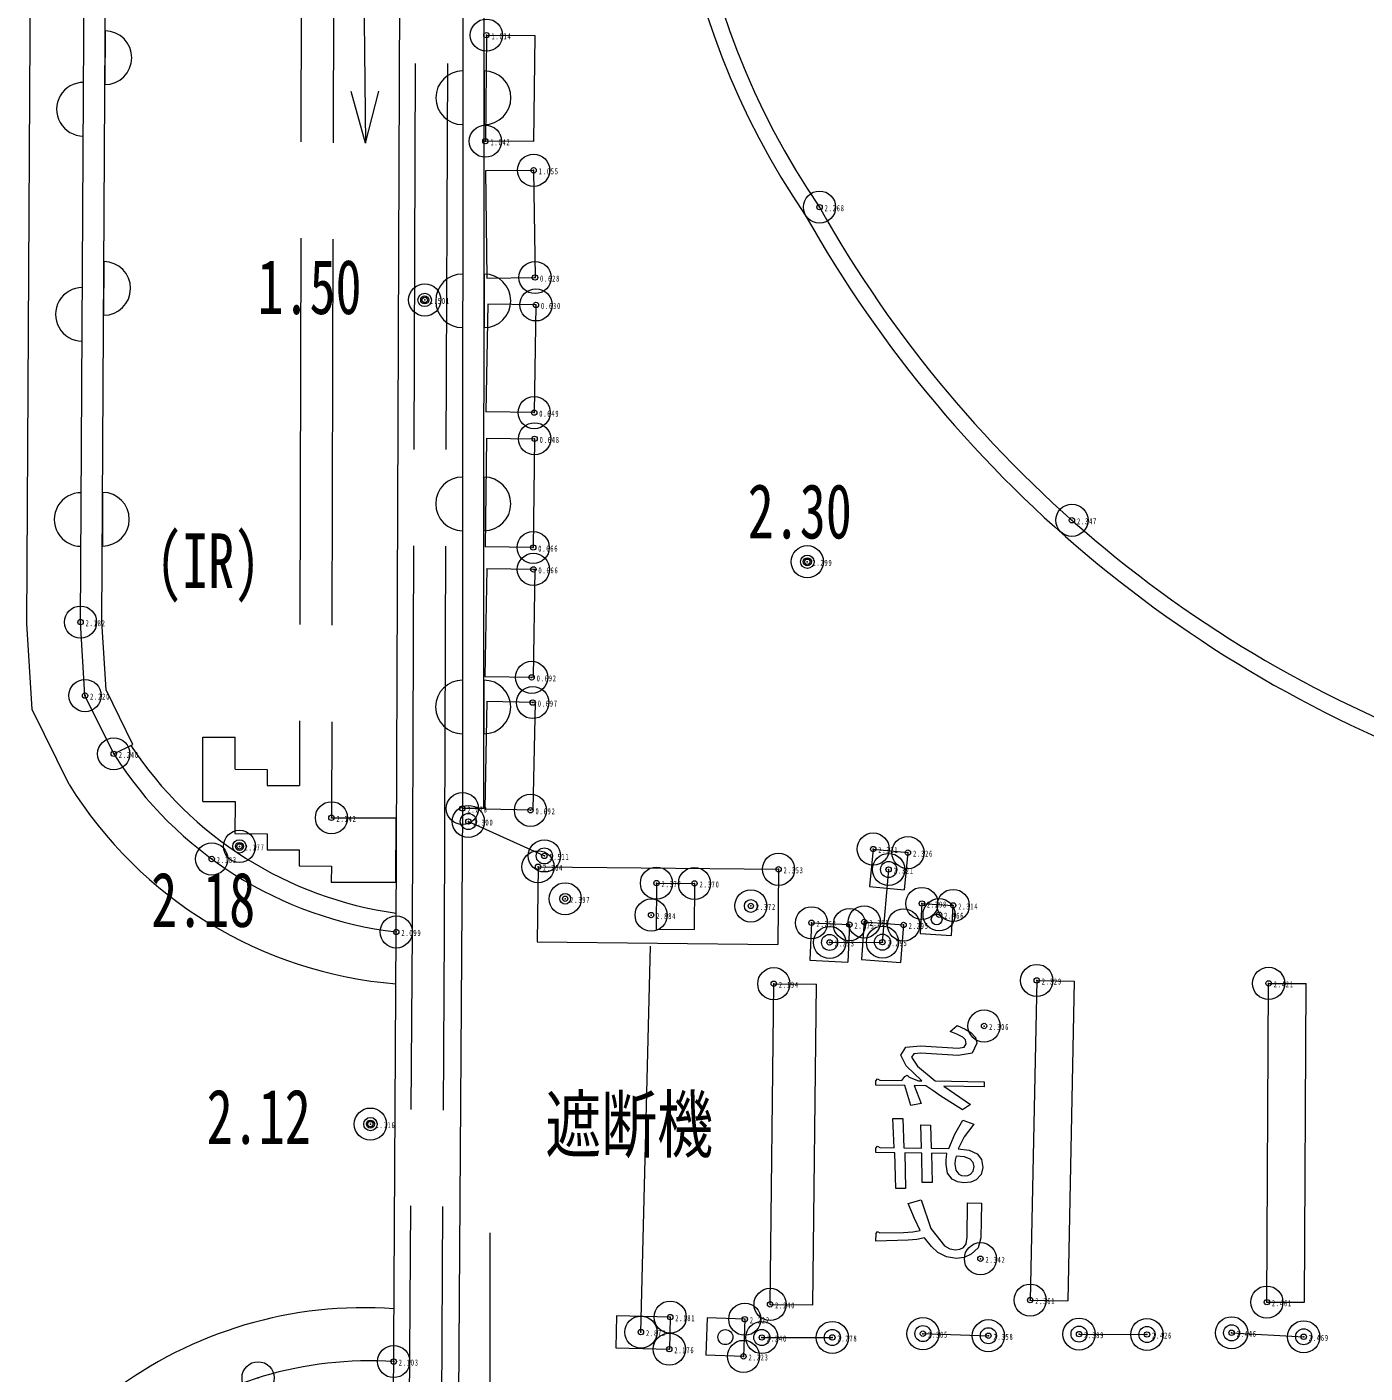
# Model space of a CAD drawing. Units: millimetres, scale not verified. Extents: x -252300 to 252300, y -178200 to 178200.
# Drawn here: x -186451 to -173971, y 74264 to 86817 of the extents above; entities that cross this region are included whole.
import ezdxf
from ezdxf.enums import TextEntityAlignment as Align

# ---------------------------------------------------------------- set-up
doc = ezdxf.new("R2010")
doc.units = ezdxf.units.MM
doc.header["$LTSCALE"] = 600
doc.header["$PDMODE"] = 32
doc.header["$PDSIZE"] = 300
doc.linetypes.add('DASHED', pattern=[7.5, 6, -1.5])
for name, color, linetype, lineweight in [('0-1_S-SUV', 7, 'Continuous', 13), ('0-B_点字ブロック', 40, 'DASHED', 13), ('0-E_非表示独標', 253, 'Continuous', 13)]:
    doc.layers.add(name, color=color, linetype=linetype, lineweight=lineweight)
doc.layers.add('0-3_S-SUV-HTXT', color=7, linetype='Continuous')
doc.styles.add('ＭＳ ゴシック', font='')
doc.styles.get('ＭＳ ゴシック').set_extended_font_data('MS Gothic')

msp = doc.modelspace()

# ---------------------------------------------------------------- linework, layer by layer
at = {"layer": '0-1_S-SUV'}
for p, q in [((-183006.3, 78377.1), (-182967.1, 89004.4)), ((-182189.2, 79528.3), (-182186.3, 88996.7)), ((-185721.6, 86779.4), (-185724.3, 86279.4)), ((-182165.4, 86740.4), (-182175.5, 85751.6)), ((-182165.4, 86740.4), (-181715.5, 86735.8)), ((-181715.5, 86735.8), (-181725.6, 85747)), ((-182187.1, 86406.2), (-182187.2, 85906.2)), ((-181725.6, 85747), (-182175.5, 85751.6)), ((-181725.1, 85479.3), (-182175.1, 85473.5)), ((-182175.1, 85473.5), (-182162.3, 84474.1)), ((-181725.1, 85479.3), (-181712.3, 84479.9)), ((-185733, 84627.9), (-185735.7, 84127.9)), ((-182187.6, 84512.5), (-182187.8, 84012.5)), ((-182162.3, 84474.1), (-181712.3, 84479.9)), ((-182153.5, 84232), (-182169.8, 83227.6)), ((-181703.6, 84224.7), (-182153.5, 84232)), ((-181703.6, 84224.7), (-181719.9, 83220.2)), ((-181719.9, 83220.2), (-182169.8, 83227.6)), ((-182165.8, 82981.2), (-182178.7, 81968.2)), ((-182165.8, 82981.2), (-181715.9, 82975.4)), ((-181715.9, 82975.4), (-181728.8, 81962.5)), ((-182188.2, 82618.8), (-182188.4, 82118.8)), ((-185744.4, 82476.3), (-185747, 81976.4)), ((-181728.8, 81962.5), (-182178.7, 81968.2)), ((-182162.9, 81767.6), (-182179.3, 80760.4)), ((-182162.9, 81767.6), (-181713, 81760.3)), ((-181713, 81760.3), (-181729.4, 80753.1)), ((-182188.8, 80725.1), (-182189, 80225.1)), ((-182179.3, 80760.4), (-181729.4, 80753.1)), ((-182161.6, 80530.4), (-182181.6, 79525.6)), ((-182161.6, 80530.4), (-181711.7, 80521.5)), ((-181711.7, 80521.5), (-181731.7, 79516.7)), ((-185641, 80038), (-185461.6, 80126.4)), ((-182189.2, 79528.3), (-182389.2, 79528.3)), ((-182181.6, 79525.6), (-181731.7, 79516.7)), ((-182334.1, 79407.4), (-181625, 79086.1)), ((-178558.3, 79150.2), (-178593.8, 78802)), ((-178558.3, 79150.2), (-178234.4, 79117.1)), ((-178234.4, 79117.1), (-178269.9, 78769)), ((-181684.2, 78985.5), (-181691.7, 78285.6)), ((-181684.2, 78985.5), (-179440.9, 78961.6)), ((-179440.9, 78961.6), (-179448.4, 78261.6)), ((-180579.6, 78833), (-180583.9, 78403)), ((-180579.6, 78833), (-180225, 78829.5)), ((-180225, 78829.5), (-180229.3, 78399.5)), ((-178593.8, 78802), (-178269.9, 78769)), ((-178104.1, 78642.6), (-178120.7, 78363.1)), ((-178104.1, 78642.6), (-177812.2, 78625.2)), ((-177828.8, 78345.7), (-177812.2, 78625.2)), ((-179133.7, 78462.7), (-179150.4, 78113.1)), ((-179133.7, 78462.7), (-178779.2, 78445.7)), ((-178641.4, 78470.8), (-178668.4, 78121.8)), ((-178641.4, 78470.8), (-178275.3, 78442.4)), ((-183043.3, 72226.2), (-183006.3, 78377.1)), ((-180583.9, 78403), (-180229.3, 78399.5)), ((-178779.2, 78445.7), (-178795.9, 78096.1)), ((-178275.3, 78442.4), (-178302.3, 78093.5)), ((-178120.7, 78363.1), (-177828.8, 78345.7)), ((-181691.7, 78285.6), (-179448.4, 78261.6)), ((-179150.4, 78113.1), (-178795.9, 78096.1)), ((-178668.4, 78121.8), (-178302.3, 78093.5)), ((-179519.9, 74903.8), (-179485.6, 77894.3)), ((-179485.6, 77894.3), (-179085.7, 77889.7)), ((-179119.9, 74899.2), (-179085.7, 77889.7)), ((-177033.2, 77925.4), (-177094.2, 74944.1)), ((-177033.1, 77924.9), (-176683.3, 77918.3)), ((-176683.3, 77918.3), (-176744.3, 74937)), ((-174886.4, 74925.5), (-174870.8, 77897.5)), ((-174870.8, 77897.5), (-174520.8, 77895.7)), ((-174536.4, 74923.7), (-174520.8, 77895.7)), ((-177852.8, 76357.6), (-177798.5, 76491.6)), ((-177094.4, 74944.2), (-176744.3, 74937)), ((-179519.9, 74903.8), (-179119.9, 74899.2)), ((-174886.4, 74925.5), (-174536.4, 74923.7)), ((-180951.4, 74798.5), (-180959.3, 74500.1)), ((-180451.6, 74785.3), (-180951.4, 74798.5)), ((-180451.6, 74785.3), (-180459.4, 74487)), ((-180105.4, 74778.7), (-180118.2, 74432.2)), ((-179755.7, 74765.9), (-180105.4, 74778.7)), ((-179755.7, 74765.9), (-179768.4, 74419.3)), ((-179597.1, 74595.7), (-178939.5, 74595.8)), ((-178094.4, 74631.8), (-177484.1, 74612.1)), ((-176638.4, 74627.4), (-176004.9, 74623.5)), ((-175216, 74639.1), (-174543.4, 74602.5)), ((-180959.3, 74500.1), (-180459.4, 74487)), ((-179768.4, 74419.3), (-180118.2, 74432.2))]:
    msp.add_line(p, q, dxfattribs=at)
at = {"layer": '0-1_S-SUV', "linetype": 'DASHED'}
for p, q in [((-182856.3, 78376.4), (-182817.2, 89002.3)), ((-182556.3, 78375), (-182517.2, 88998.5)), ((-180724.2, 74645.4), (-180629, 78534.4)), ((-182893.3, 72223.1), (-182856.3, 78376.4)), ((-182593.3, 72216.9), (-182556.3, 78375))]:
    msp.add_line(p, q, dxfattribs=at)
at = {"layer": '0-1_S-SUV', "lineweight": 9}
msp.add_line((-183292.2, 85732.2), (-183427.4, 86213.5), dxfattribs=at)
at = {"layer": '0-1_S-SUV'}
for points in [[(-185461.6, 80126.4), (-185712, 80634), (-185750.7, 81272.3), (-185707.1, 88917.5), (-185705.2, 89878.5)], [(-186056.9, 79750.8), (-186402.2, 80450.9), (-186450.8, 81253.2), (-186407.1, 88921.1)], [(-185641, 80038), (-185909.2, 80581.7), (-185950.7, 81266.9), (-185907.1, 88918.3)], [(-182386.3, 88996.8), (-182389.2, 79528.3), (-182439.7, 72213.8)], [(-178964.8, 78279.4), (-178471.8, 78282.1), (-178414.1, 78959.6)], [(-178178.2, 77240.1), (-178200.5, 77211.2), (-178145.7, 77127.2), (-177979.8, 76987.8), (-177523.6, 76980.6), (-177524.3, 76933.9), (-177898.4, 76939.8), (-177650.6, 76769.3), (-177724.4, 76717.1), (-177936.3, 76853.7), (-178000.7, 76900.1), (-178067.8, 76942.5), (-178177.3, 76944.2), (-178110.9, 76776.5), (-178207.6, 76758), (-178263.5, 76945.5), (-178533.2, 76949.8), (-178532.5, 76989.8), (-178518.6, 77006.4), (-178495.9, 76995.9), (-178290.1, 76992.6), (-178262.1, 77029.2), (-178242.7, 77042.1), (-178221.7, 77021.9), (-178135, 76990.2), (-178103.5, 76989.7), (-178251.9, 77129.8), (-178300.6, 77229.8), (-178253.8, 77301.5), (-178116.7, 77316.6), (-177765.1, 77294.7), (-177710.2, 77302), (-177691.4, 77333.6), (-177699, 77370.9), (-177722.9, 77397), (-177777, 77425.7), (-177840.7, 77449.3), (-177776, 77504.5), (-177701, 77471), (-177649.2, 77439.6)], [(-177649.2, 77439.6), (-177605.1, 77392), (-177591, 77338.7), (-177635.7, 77248.3), (-177766.2, 77224.4), (-178112.7, 77246.9), (-178178.2, 77240.1)], [(-177798.5, 76491.6), (-177720.9, 76622.2), (-177621.1, 76583.6), (-177711.1, 76466.2), (-177766.6, 76356.3), (-177662.9, 76343.7), (-177588.9, 76309.8), (-177548.6, 76256.8), (-177536.1, 76179.3), (-177552.1, 76116.1), (-177597.7, 76067), (-177646.8, 76045), (-177711.8, 76038.4), (-177771, 76047.7), (-177820.8, 76073.4), (-177864.8, 76129.3), (-177878.5, 76207.7), (-177876.6, 76250.2), (-177871.8, 76311.3), (-178013.7, 76313.5), (-178008.9, 76040.1), (-178100.2, 76041.5), (-178105, 76314.9), (-178264.2, 76317.4), (-178256.2, 75984), (-178347.5, 75985.4), (-178355.4, 76318.9), (-178533.9, 76321.7), (-178533.3, 76361.7), (-178519.3, 76381.2), (-178496.7, 76367.7), (-178363.8, 76365.7), (-178373.7, 76639.1), (-178282.5, 76637.7), (-178272.6, 76364.2), (-178108.3, 76361.6), (-178114.1, 76578), (-178022.8, 76576.6), (-178017.1, 76360.2), (-177852.8, 76357.6)]]:
    msp.add_lwpolyline(points, dxfattribs=at)
at = {"layer": '0-1_S-SUV', "lineweight": 9}
for points in [[(-183316.2, 87732), (-183292.2, 85732.2), (-183168.6, 86216.6)], [(-182134.5, 75571.4), (-182134.5, 73571.4), (-182005, 74054.4)]]:
    msp.add_lwpolyline(points, dxfattribs=at)
at = {"layer": '0-1_S-SUV'}
for points in [[(-177793.4, 76249.9), (-177796.3, 76213.1), (-177788, 76156.3), (-177761.2, 76119.2), (-177734.8, 76106.5), (-177701.7, 76101.9), (-177675.5, 76105.6), (-177651.7, 76117.5), (-177626.9, 76147.2), (-177618.1, 76190.3), (-177626.7, 76227.1), (-177653.6, 76257.5), (-177707.2, 76280.2), (-177786, 76286.2)], [(-178531.6, 75564.6), (-178517.6, 75584.2), (-178495, 75570.7), (-178275.9, 75573.9), (-178189.3, 75579.8), (-178120.4, 75594.5), (-178174.7, 75704.6), (-178231, 75846.6), (-178111.9, 75878), (-178021, 75612.2), (-177894.4, 75450.9), (-177843.9, 75422.9), (-177790.6, 75413), (-177751.4, 75418.1), (-177717.2, 75434.8), (-177692.3, 75470.5), (-177683.2, 75531.3), (-177678.2, 75851.2), (-177549.4, 75849.2), (-177554.5, 75525.6), (-177578, 75432.8), (-177645.1, 75373.7), (-177709.3, 75342.5), (-177782.7, 75332.9), (-177876, 75347.7), (-177955.2, 75388.9), (-178013.7, 75443.2), (-178080.9, 75524.2), (-178152.6, 75509.4), (-178231.3, 75502.9), (-178532.7, 75494.3)]]:
    msp.add_lwpolyline(points, close=True, dxfattribs=at)
for centre, radius in [((-182741.1, 84270.8), 62.5), ((-182741.1, 84270.8), 37.5), ((-179172.5, 81829.3), 62.5), ((-179172.5, 81829.3), 37.5), ((-182334.1, 79407.4), 75), ((-184468.4, 79175.2), 62.5), ((-184468.4, 79175.2), 37.5), ((-181625, 79086.1), 75), ((-178414.1, 78959.6), 75), ((-181431.2, 78687.1), 50), ((-179699.8, 78619.5), 60), ((-177966.5, 78494.1), 50), ((-178964.8, 78279.4), 75), ((-178471.8, 78282.1), 75), ((-183247.4, 76585.6), 62.5), ((-183247.4, 76585.6), 37.5), ((-178094.4, 74631.8), 75), ((-176638.4, 74627.4), 75), ((-176004.9, 74623.5), 75), ((-175216, 74639.1), 75), ((-179936.9, 74599), 70), ((-179597.1, 74595.7), 75), ((-178939.5, 74595.8), 75), ((-177484.1, 74612.1), 75), ((-174543.4, 74602.5), 75)]:
    msp.add_circle(centre, radius, dxfattribs=at)
for centre, radius, start, end in [((-173239.7, 89143.9), 7217.4, 161.66599, 214.43474), ((-173220.1, 89146.1), 7083.3, 161.70993, 214.47868), ((-185723, 86529.4), 250, 269.69723, 89.69723), ((-182387.1, 86156.3), 250, 89.98237, 269.98237), ((-182187.1, 86156.2), 250, 269.98238, 89.98238), ((-185923.5, 86049), 250, 89.67349, 269.67349), ((-169204.8, 90670.5), 11302, 209.31904, 251.68719), ((-169123.6, 90734.9), 11556.6, 209.39437, 251.76253), ((-185734.3, 84377.9), 250, 269.69723, 89.69723), ((-182387.7, 84262.6), 250, 89.98237, 269.98237), ((-182187.7, 84262.5), 250, 269.98238, 89.98238), ((-185934.4, 84136.1), 250, 89.67349, 269.67349), ((-182388.3, 82368.9), 250, 89.98237, 269.98237), ((-182188.3, 82368.8), 250, 269.98238, 89.98238), ((-185945.3, 82223.3), 250, 89.67349, 269.67349), ((-185745.7, 82226.3), 250, 269.69723, 89.69723), ((-182388.9, 80475.2), 250, 89.98237, 269.98237), ((-182188.9, 80475.1), 250, 269.98238, 89.98238), ((-182523.8, 82056.6), 3536.7, 213.26174, 262.16931), ((-182575.8, 81980.4), 3628.9, 212.36212, 263.18651), ((-182688.6, 81848.4), 3968, 211.91281, 265.36603), ((-183310.3, 70981.4), 3892.2, 85.83127, 127.22873), ((-183254.4, 70889.9), 3488.3, 86.31696, 126.79331)]:
    msp.add_arc(centre, radius, start, end, dxfattribs=at)
at = {"layer": '0-B_点字ブロック'}
for p, q in [((-183886.8, 89345.7), (-183909.8, 79743)), ((-183586.8, 89336.8), (-183610.5, 79442.3)), ((-184810.1, 79595.2), (-184808.7, 80195.2)), ((-184808.7, 80195.2), (-184508.7, 80194.4)), ((-184509.4, 79894.4), (-184508.7, 80194.4)), ((-184509.4, 79894.4), (-184209.4, 79893.7)), ((-184209.4, 79893.7), (-184209.8, 79743.7)), ((-184209.8, 79743.7), (-183909.8, 79743)), ((-184810.1, 79595.2), (-184510.1, 79594.4)), ((-184510.1, 79594.4), (-184510.8, 79294.4)), ((-183610.5, 79442.3), (-183010.5, 79440.9)), ((-183010.5, 79440.9), (-183011.9, 78840.9)), ((-184510.8, 79294.4), (-184210.8, 79293.7)), ((-184210.8, 79293.7), (-184211.2, 79143.7)), ((-184211.2, 79143.7), (-183911.2, 79143)), ((-183911.2, 79143), (-183911.6, 78993)), ((-183911.6, 78993), (-183611.6, 78992.3)), ((-183611.6, 78992.3), (-183611.9, 78842.3)), ((-183611.9, 78842.3), (-183011.9, 78840.9))]:
    msp.add_line(p, q, dxfattribs=at)
at = {"layer": '0-E_非表示独標'}
for centre in [(-182165.6, 86740.1), (-182175, 85751.3), (-181725, 85479.8), (-179058.6, 85136.1), (-181712.3, 84479.9), (-182740.7, 84270.5), (-181703.4, 84224.5), (-181719.9, 83220.3), (-181716.1, 82975.9), (-176705, 82216), (-181729.2, 81962.3), (-179172.7, 81829.7), (-181727.4, 81758.6), (-185950.8, 81266.4), (-181743.9, 80751.2), (-185909, 80581.4), (-181734, 80516.5), (-185641.1, 80038.3), (-183610.6, 79441.8), (-182389.7, 79528.6), (-181754.6, 79511.8), (-182333.8, 79407.4), (-184468.2, 79175.4), (-181625.3, 79086.4), (-178558.2, 79150.2), (-178234.3, 79117), (-184727.6, 79057.6), (-181684.2, 78985.1), (-179441, 78961.9), (-178414.4, 78959.9), (-180579.5, 78832.8), (-180225.1, 78829.8), (-181430.9, 78686.8), (-179699.6, 78619.9), (-178104.3, 78642.9), (-177812.4, 78624.6), (-180629.6, 78534.7), (-179133.8, 78462.9), (-178779.7, 78446), (-178641.8, 78470.7), (-178275, 78442.4), (-177943.9, 78538.4), (-183006.1, 78377.4), (-178964.9, 78279.6), (-178472.2, 78282.3), (-179485.6, 77894.3), (-177033.1, 77924.9), (-174870.5, 77898), (-177524.5, 77500.3), (-183247.9, 76585.6), (-177558.2, 75329.9), (-177094.4, 74944.2), (-174886.7, 74925.2), (-179520, 74904.2), (-180451.5, 74785.5), (-179756, 74766.2), (-180724.2, 74645.8), (-179596.9, 74595.3), (-178939.6, 74596.1), (-178094.6, 74631.3), (-177484.2, 74611.9), (-176638.4, 74627.1), (-176005, 74623.5), (-175215.8, 74639.4), (-174543.5, 74602.1), (-180459.8, 74486.6), (-179768, 74419.1), (-183030.4, 74371.4)]:
    msp.add_circle(centre, 25, dxfattribs=at)
for p in [(-182165.6, 86740.1), (-182175, 85751.3), (-181725, 85479.8), (-179058.6, 85136.1), (-181712.3, 84479.9), (-182740.7, 84270.5), (-181703.4, 84224.5), (-181719.9, 83220.3), (-181716.1, 82975.9), (-176705, 82216), (-181729.2, 81962.3), (-179172.7, 81829.7), (-181727.4, 81758.6), (-185950.8, 81266.4), (-181743.9, 80751.2), (-185909, 80581.4), (-181734, 80516.5), (-185641.1, 80038.3), (-183610.6, 79441.8), (-182389.7, 79528.6), (-181754.6, 79511.8), (-182333.8, 79407.4), (-184468.2, 79175.4), (-181625.3, 79086.4), (-178558.2, 79150.2), (-178234.3, 79117), (-184727.6, 79057.6), (-181684.2, 78985.1), (-179441, 78961.9), (-178414.4, 78959.9), (-180579.5, 78832.8), (-180225.1, 78829.8), (-181430.9, 78686.8), (-179699.6, 78619.9), (-178104.3, 78642.9), (-177812.4, 78624.6), (-180629.6, 78534.7), (-179133.8, 78462.9), (-178779.7, 78446), (-178641.8, 78470.7), (-178275, 78442.4), (-177943.9, 78538.4), (-183006.1, 78377.4), (-178964.9, 78279.6), (-178472.2, 78282.3), (-179485.6, 77894.3), (-177033.1, 77924.9), (-174870.5, 77898), (-177524.5, 77500.3), (-183247.9, 76585.6), (-177558.2, 75329.9), (-177094.4, 74944.2), (-174886.7, 74925.2), (-179520, 74904.2), (-180451.5, 74785.5), (-179756, 74766.2), (-180724.2, 74645.8), (-179596.9, 74595.3), (-178939.6, 74596.1), (-178094.6, 74631.3), (-177484.2, 74611.9), (-176638.4, 74627.1), (-176005, 74623.5), (-175215.8, 74639.4), (-174543.5, 74602.1), (-180459.8, 74486.6), (-179768, 74419.1), (-183030.4, 74371.4), (-184294.9, 74219.8)]:
    msp.add_point(p, dxfattribs=at)

# ---------------------------------------------------------------- texts
at = {"layer": '0-3_S-SUV-HTXT', "style": 'ＭＳ ゴシック'}
for s, width, p in [('1.50', 0.7, (-184300.5, 83986.3)), ('2.30', 0.7, (-179728.5, 81893.8)), ('(IR)', 0.7, (-185245.8, 81431.3)), ('2.18', 0.7, (-185292.2, 78271.4)), ('2.12', 0.7, (-184774, 76248.3)), ('遮断機', 0.75, (-181616.1, 76175.1))]:
    msp.add_text(s, height=509.5, rotation=359.994, dxfattribs=dict(at, width=width)).set_placement(p, align=Align.BOTTOM_LEFT)
at = {"layer": '0-E_非表示独標', "char_height": 56.61, "attachment_point": 7, "rotation": 359.994, "style": 'ＭＳ ゴシック'}
for s, insert in [('\\T1.25;\\W0.65;1.014', (-182118.8, 86701.5)), ('\\T1.25;\\W0.65;1.042', (-182128.2, 85712.7)), ('\\T1.25;\\W0.65;1.055', (-181678.2, 85441.2)), ('\\T1.25;\\W0.65;2.268', (-179011.8, 85097.5)), ('\\T1.25;\\W0.65;0.628', (-181665.4, 84441.3)), ('\\T1.25;\\W0.65;1.501', (-182693.8, 84231.9)), ('\\T1.25;\\W0.65;0.630', (-181656.5, 84185.9)), ('\\T1.25;\\W0.65;0.649', (-181673.1, 83181.7)), ('\\T1.25;\\W0.65;0.648', (-181669.2, 82937.3)), ('\\T1.25;\\W0.65;2.347', (-176658.1, 82177.4)), ('\\T1.25;\\W0.65;0.666', (-181682.3, 81923.7)), ('\\T1.25;\\W0.65;2.299', (-179125.8, 81791.1)), ('\\T1.25;\\W0.65;0.666', (-181680.6, 81720)), ('\\T1.25;\\W0.65;2.182', (-185903.9, 81227.8)), ('\\T1.25;\\W0.65;0.692', (-181697, 80712.6)), ('\\T1.25;\\W0.65;2.220', (-185862.1, 80542.8)), ('\\T1.25;\\W0.65;0.697', (-181687.1, 80477.8)), ('\\T1.25;\\W0.65;2.240', (-185594.2, 79999.7)), ('\\T1.25;\\W0.65;2.078', (-182342.8, 79490)), ('\\T1.25;\\W0.65;0.692', (-181707.8, 79473.2)), ('\\T1.25;\\W0.65;2.142', (-183563.7, 79403.2)), ('\\T1.25;\\W0.65;2.300', (-182287, 79368.8)), ('\\T1.25;\\W0.65;2.177', (-184421.4, 79136.8)), ('\\T1.25;\\W0.65;1.511', (-181578.5, 79047.8)), ('\\T1.25;\\W0.65;2.321', (-178511.3, 79111.6)), ('\\T1.25;\\W0.65;2.326', (-178187.4, 79078.4)), ('\\T1.25;\\W0.65;2.183', (-184680.7, 79019)), ('\\T1.25;\\W0.65;2.364', (-181637.4, 78946.5)), ('\\T1.25;\\W0.65;2.353', (-179394.2, 78923.3)), ('\\T1.25;\\W0.65;2.321', (-178367.6, 78921.3)), ('\\T1.25;\\W0.65;2.377', (-180532.6, 78794.2)), ('\\T1.25;\\W0.65;2.370', (-180178.3, 78791.2)), ('\\T1.25;\\W0.65;2.397', (-181384.1, 78648.2)), ('\\T1.25;\\W0.65;2.372', (-179652.8, 78581.3)), ('\\T1.25;\\W0.65;2.298', (-178057.4, 78604.3)), ('\\T1.25;\\W0.65;2.314', (-177765.6, 78586)), ('\\T1.25;\\W0.65;2.884', (-180582.7, 78496.1)), ('\\T1.25;\\W0.65;2.253', (-179087, 78424.3)), ('\\T1.25;\\W0.65;2.275', (-178732.8, 78407.4)), ('\\T1.25;\\W0.65;2.288', (-178594.9, 78432.1)), ('\\T1.25;\\W0.65;2.295', (-178228.2, 78403.8)), ('\\T1.25;\\W0.65;2.466', (-177897, 78499.8)), ('\\T1.25;\\W0.65;2.099', (-182959.2, 78338.8)), ('\\T1.25;\\W0.65;2.253', (-178918.1, 78241)), ('\\T1.25;\\W0.65;2.295', (-178425.3, 78243.7)), ('\\T1.25;\\W0.65;2.194', (-179438.7, 77855.7)), ('\\T1.25;\\W0.65;2.329', (-176986.3, 77886.3)), ('\\T1.25;\\W0.65;2.421', (-174823.6, 77859.4)), ('\\T1.25;\\W0.65;2.306', (-177477.7, 77461.7)), ('\\T1.25;\\W0.65;2.116', (-183201, 76547)), ('\\T1.25;\\W0.65;2.342', (-177511.4, 75291.2)), ('\\T1.25;\\W0.65;2.361', (-177047.5, 74905.6)), ('\\T1.25;\\W0.65;2.461', (-174839.9, 74886.6)), ('\\T1.25;\\W0.65;2.240', (-179473.1, 74865.6)), ('\\T1.25;\\W0.65;2.181', (-180404.7, 74746.9)), ('\\T1.25;\\W0.65;2.222', (-179709.1, 74727.6)), ('\\T1.25;\\W0.65;2.872', (-180677.3, 74607.2)), ('\\T1.25;\\W0.65;2.240', (-179550.1, 74556.7)), ('\\T1.25;\\W0.65;2.278', (-178892.7, 74557.5)), ('\\T1.25;\\W0.65;2.305', (-178047.8, 74592.7)), ('\\T1.25;\\W0.65;2.358', (-177437.3, 74573.3)), ('\\T1.25;\\W0.65;2.389', (-176591.5, 74588.5)), ('\\T1.25;\\W0.65;2.426', (-175958.1, 74584.9)), ('\\T1.25;\\W0.65;2.446', (-175169, 74600.8)), ('\\T1.25;\\W0.65;2.469', (-174496.6, 74563.5)), ('\\T1.25;\\W0.65;2.176', (-180413, 74448)), ('\\T1.25;\\W0.65;2.103', (-182983.6, 74332.8)), ('\\T1.25;\\W0.65;2.223', (-179721.2, 74380.5))]:
    msp.add_mtext(s, dxfattribs=dict(at, insert=insert))

doc.saveas('drawing.dxf')
